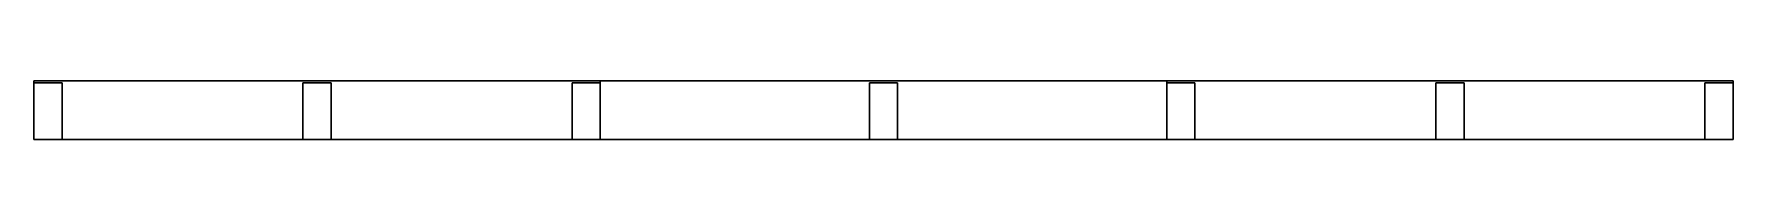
# Model space of a CAD drawing. Extents: x 0 to 3000, y 0 to 104.
import ezdxf

# ---------------------------------------------------------------- set-up
doc = ezdxf.new("R2010")
doc.units = 0

msp = doc.modelspace()

# ---------------------------------------------------------------- linework, layer by layer
at = {"layer": 'BOTTOM_TRACK'}
for points in [[(0, 0), (3000, 0), (3000, 104), (0, 104)], [(0, 0, 62), (3000, 0, 62), (3000, 104, 62), (0, 104, 62)], [(3000, 104), (0, 104), (0, 104, 62), (3000, 104, 62)], [(0, 104), (0, 0), (0, 0, 62), (0, 104, 62)], [(3000, 0), (3000, 104), (3000, 104, 62), (3000, 0, 62)], [(0, 0), (3000, 0), (3000, 0, 62), (0, 0, 62)]]:
    msp.add_3dface(points, dxfattribs=at)
at = {"layer": 'BOUNDARY_STUD'}
for points in [[(0, 0, 62), (50, 0, 62), (50, 100, 62), (0, 100, 62)], [(0, 0, 1938), (50, 0, 1938), (50, 100, 1938), (0, 100, 1938)], [(50, 100, 62), (0, 100, 62), (0, 100, 1938), (50, 100, 1938)], [(0, 100, 62), (0, 0, 62), (0, 0, 1938), (0, 100, 1938)], [(50, 0, 62), (50, 100, 62), (50, 100, 1938), (50, 0, 1938)], [(2950, 0, 62), (3000, 0, 62), (3000, 100, 62), (2950, 100, 62)], [(2950, 0, 1938), (3000, 0, 1938), (3000, 100, 1938), (2950, 100, 1938)], [(3000, 100, 62), (2950, 100, 62), (2950, 100, 1938), (3000, 100, 1938)], [(2950, 100, 62), (2950, 0, 62), (2950, 0, 1938), (2950, 100, 1938)], [(3000, 0, 62), (3000, 100, 62), (3000, 100, 1938), (3000, 0, 1938)], [(0, 0, 62), (50, 0, 62), (50, 0, 1938), (0, 0, 1938)], [(2950, 0, 62), (3000, 0, 62), (3000, 0, 1938), (2950, 0, 1938)]]:
    msp.add_3dface(points, dxfattribs=at)
at = {"layer": 'COMMON_STUD'}
for points in [[(475, 0, 62), (525, 0, 62), (525, 100, 62), (475, 100, 62)], [(475, 0, 1938), (525, 0, 1938), (525, 100, 1938), (475, 100, 1938)], [(525, 100, 62), (475, 100, 62), (475, 100, 1938), (525, 100, 1938)], [(475, 100, 62), (475, 0, 62), (475, 0, 1938), (475, 100, 1938)], [(525, 0, 62), (525, 100, 62), (525, 100, 1938), (525, 0, 1938)], [(2475, 0, 62), (2525, 0, 62), (2525, 100, 62), (2475, 100, 62)], [(2475, 0, 1938), (2525, 0, 1938), (2525, 100, 1938), (2475, 100, 1938)], [(2525, 100, 62), (2475, 100, 62), (2475, 100, 1938), (2525, 100, 1938)], [(2475, 100, 62), (2475, 0, 62), (2475, 0, 1938), (2475, 100, 1938)], [(2525, 0, 62), (2525, 100, 62), (2525, 100, 1938), (2525, 0, 1938)], [(475, 0, 62), (525, 0, 62), (525, 0, 1938), (475, 0, 1938)], [(2475, 0, 62), (2525, 0, 62), (2525, 0, 1938), (2475, 0, 1938)]]:
    msp.add_3dface(points, dxfattribs=at)
at = {"layer": 'CRIPPLE_STUD'}
for points in [[(1475, 0, 62), (1525, 0, 62), (1525, 100, 62), (1475, 100, 62)], [(1475, 0, 438), (1525, 0, 438), (1525, 100, 438), (1475, 100, 438)], [(1525, 100, 62), (1475, 100, 62), (1475, 100, 438), (1525, 100, 438)], [(1475, 100, 62), (1475, 0, 62), (1475, 0, 438), (1475, 100, 438)], [(1475, 0, 1562), (1525, 0, 1562), (1525, 100, 1562), (1475, 100, 1562)], [(1475, 0, 1938), (1525, 0, 1938), (1525, 100, 1938), (1475, 100, 1938)], [(1525, 100, 1562), (1475, 100, 1562), (1475, 100, 1938), (1525, 100, 1938)], [(1475, 100, 1562), (1475, 0, 1562), (1475, 0, 1938), (1475, 100, 1938)], [(1525, 0, 62), (1525, 100, 62), (1525, 100, 438), (1525, 0, 438)], [(1525, 0, 1562), (1525, 100, 1562), (1525, 100, 1938), (1525, 0, 1938)], [(1475, 0, 62), (1525, 0, 62), (1525, 0, 438), (1475, 0, 438)], [(1475, 0, 1562), (1525, 0, 1562), (1525, 0, 1938), (1475, 0, 1938)]]:
    msp.add_3dface(points, dxfattribs=at)
at = {"layer": 'OPENING_HEADER'}
for points in [[(1000, 0, 1500), (2000, 0, 1500), (2000, 104, 1500), (1000, 104, 1500)], [(1000, 0, 1562), (2000, 0, 1562), (2000, 104, 1562), (1000, 104, 1562)], [(2000, 104, 1500), (1000, 104, 1500), (1000, 104, 1562), (2000, 104, 1562)], [(1000, 104, 1500), (1000, 0, 1500), (1000, 0, 1562), (1000, 104, 1562)], [(2000, 0, 1500), (2000, 104, 1500), (2000, 104, 1562), (2000, 0, 1562)], [(1000, 0, 1500), (2000, 0, 1500), (2000, 0, 1562), (1000, 0, 1562)]]:
    msp.add_3dface(points, dxfattribs=at)
at = {"layer": 'OPENING_JAMB'}
for points in [[(950, 0, 62), (1000, 0, 62), (1000, 100, 62), (950, 100, 62)], [(950, 0, 1938), (1000, 0, 1938), (1000, 100, 1938), (950, 100, 1938)], [(1000, 100, 62), (950, 100, 62), (950, 100, 1938), (1000, 100, 1938)], [(950, 100, 62), (950, 0, 62), (950, 0, 1938), (950, 100, 1938)], [(1000, 0, 62), (1000, 100, 62), (1000, 100, 1938), (1000, 0, 1938)], [(2000, 0, 62), (2050, 0, 62), (2050, 100, 62), (2000, 100, 62)], [(2000, 0, 1938), (2050, 0, 1938), (2050, 100, 1938), (2000, 100, 1938)], [(2050, 100, 62), (2000, 100, 62), (2000, 100, 1938), (2050, 100, 1938)], [(2000, 100, 62), (2000, 0, 62), (2000, 0, 1938), (2000, 100, 1938)], [(2050, 0, 62), (2050, 100, 62), (2050, 100, 1938), (2050, 0, 1938)], [(950, 0, 62), (1000, 0, 62), (1000, 0, 1938), (950, 0, 1938)], [(2000, 0, 62), (2050, 0, 62), (2050, 0, 1938), (2000, 0, 1938)]]:
    msp.add_3dface(points, dxfattribs=at)
at = {"layer": 'TOP_TRACK'}
for points in [[(0, 0, 1938), (3000, 0, 1938), (3000, 104, 1938), (0, 104, 1938)], [(0, 0, 2000), (3000, 0, 2000), (3000, 104, 2000), (0, 104, 2000)], [(3000, 104, 1938), (0, 104, 1938), (0, 104, 2000), (3000, 104, 2000)], [(0, 104, 1938), (0, 0, 1938), (0, 0, 2000), (0, 104, 2000)], [(3000, 0, 1938), (3000, 104, 1938), (3000, 104, 2000), (3000, 0, 2000)], [(0, 0, 1938), (3000, 0, 1938), (3000, 0, 2000), (0, 0, 2000)]]:
    msp.add_3dface(points, dxfattribs=at)
at = {"layer": 'WINDOW_SILL'}
for points in [[(1000, 0, 438), (2000, 0, 438), (2000, 104, 438), (1000, 104, 438)], [(1000, 0, 500), (2000, 0, 500), (2000, 104, 500), (1000, 104, 500)], [(2000, 104, 438), (1000, 104, 438), (1000, 104, 500), (2000, 104, 500)], [(1000, 104, 438), (1000, 0, 438), (1000, 0, 500), (1000, 104, 500)], [(2000, 0, 438), (2000, 104, 438), (2000, 104, 500), (2000, 0, 500)], [(1000, 0, 438), (2000, 0, 438), (2000, 0, 500), (1000, 0, 500)]]:
    msp.add_3dface(points, dxfattribs=at)

doc.saveas('drawing.dxf')
